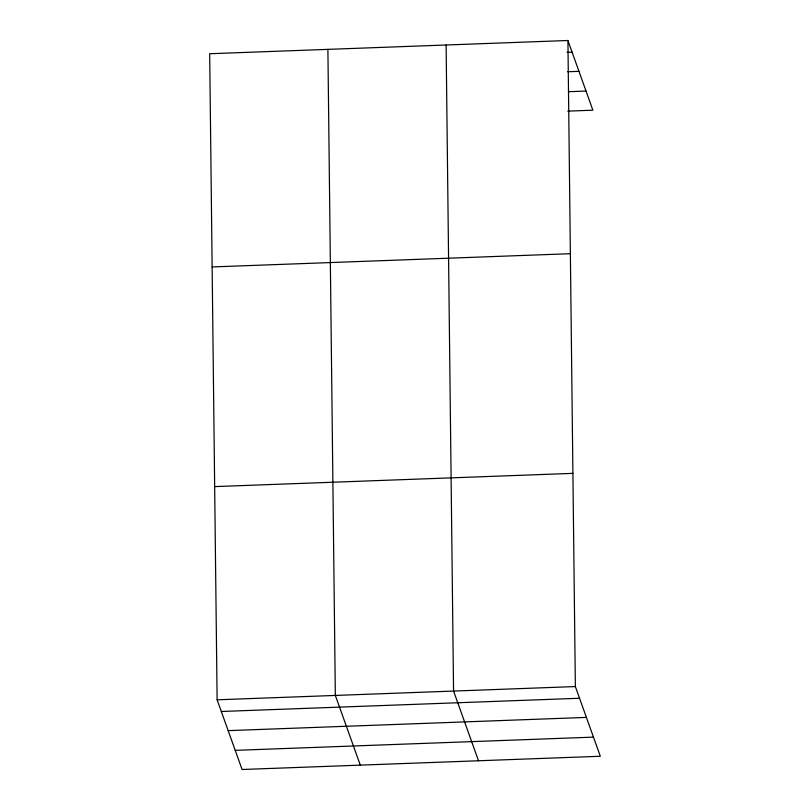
<?xml version="1.0" encoding="UTF-8"?>
<svg xmlns="http://www.w3.org/2000/svg" width="810" height="810" viewBox="0 0 810 810"><rect width="100%" height="100%" fill="white"/><g stroke="black" fill="none" stroke-linecap="round" stroke-linejoin="round"><path stroke-width="1.21" d="M567.921 40.5L209.679 53.733L217.12 699.799L242.079 769.5L600.321 756.267L575.363 686.566L567.921 40.5L592.879 110.201L567.759 111.132M567.081 52.377L572.103 52.194M567.658 71.756L578.958 71.331M568.448 91.712L586.025 91.064M212.129 266.935L570.382 253.702M214.66 486.597L572.913 473.364M217.12 699.799L575.363 686.566M221.312 711.484L579.555 698.26M228.167 730.63L586.41 717.407M235.224 750.354L593.467 737.13M478.518 760.772L453.559 691.062L446.118 44.995M360.298 765.136L335.34 695.426L327.898 49.359"/></g></svg>
